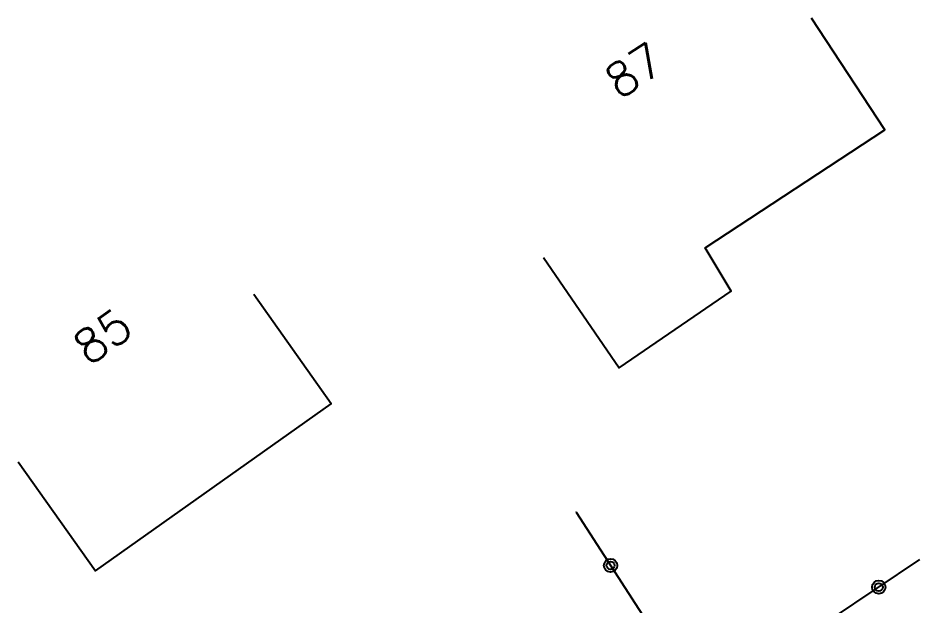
# Model space of a CAD drawing. Header units: millimetres. Extents: x 257000 to 258000, y 143999 to 144912.
# Drawn here: x 257751.29 to 257784.99, y 144134.22 to 144156.2 of the extents above; entities that cross this region are included whole.
import ezdxf
from ezdxf.enums import TextEntityAlignment as Align

# ---------------------------------------------------------------- set-up
doc = ezdxf.new("R2010")
doc.units = ezdxf.units.MM
doc.layers.get('0').update_dxf_attribs({"linetype": 'CONTINUOUS'})
for name, color, linetype in [('W0100', 7, 'CONTINUOUS'), ('W0322', 7, 'CONTINUOUS'), ('W0991', 7, 'CONTINUOUS')]:
    doc.layers.add(name, color=color, linetype=linetype)
doc.styles.get("Standard").update_dxf_attribs({"font": 'romans.shx', "width": 0.85})

# ---------------------------------------------------------------- blocks, each defined once
blk = doc.blocks.new('t322o')
at = {"color": 0, "linetype": 'Continuous'}
for radius in [0.25, 0.15]:
    blk.add_circle((0, 0), radius, dxfattribs=at)

msp = doc.modelspace()

# ---------------------------------------------------------------- linework, layer by layer
at = {"layer": 'W0100'}
for points in [[(257770.924, 144147.241), (257773.751, 144143.117), (257777.939, 144145.988), (257776.962, 144147.61), (257783.684, 144152.017), (257780.942, 144156.198), (257780.942, 144156.198), (257780.942, 144156.198), (257780.942, 144156.198), (257780.942, 144156.198), (257780.942, 144156.198), (257780.942, 144156.198), (257780.942, 144156.198), (257780.942, 144156.198), (257780.942, 144156.198), (257780.942, 144156.198), (257780.942, 144156.198), (257780.942, 144156.198), (257780.942, 144156.198), (257780.942, 144156.198), (257780.942, 144156.198), (257780.942, 144156.198), (257780.942, 144156.198), (257780.942, 144156.198), (257780.942, 144156.198), (257780.942, 144156.198), (257780.942, 144156.198), (257780.942, 144156.198), (257780.942, 144156.198), (257780.942, 144156.198), (257780.942, 144156.198), (257780.942, 144156.198), (257780.942, 144156.198), (257780.942, 144156.198), (257780.942, 144156.198), (257780.942, 144156.198), (257780.942, 144156.198), (257780.942, 144156.198), (257780.942, 144156.198), (257780.942, 144156.198), (257780.942, 144156.198), (257780.942, 144156.198), (257780.942, 144156.198), (257780.942, 144156.198), (257780.942, 144156.198), (257780.942, 144156.198), (257780.942, 144156.198), (257780.942, 144156.198), (257780.942, 144156.198), (257780.942, 144156.198), (257780.942, 144156.198), (257780.942, 144156.198), (257780.942, 144156.198), (257780.942, 144156.198), (257780.942, 144156.198), (257780.942, 144156.198), (257780.942, 144156.198), (257780.942, 144156.198), (257780.942, 144156.198), (257780.942, 144156.198), (257780.942, 144156.198), (257780.942, 144156.198), (257780.942, 144156.198), (257780.942, 144156.198), (257780.942, 144156.198), (257780.942, 144156.198), (257780.942, 144156.198), (257780.942, 144156.198), (257780.942, 144156.198), (257780.942, 144156.198), (257780.942, 144156.198), (257780.942, 144156.198), (257780.942, 144156.198), (257780.942, 144156.198), (257780.942, 144156.198), (257780.942, 144156.198), (257780.942, 144156.198), (257780.942, 144156.198), (257780.942, 144156.198), (257780.942, 144156.198), (257780.942, 144156.198), (257780.942, 144156.198), (257780.942, 144156.198), (257780.942, 144156.198), (257780.942, 144156.198), (257780.942, 144156.198), (257780.942, 144156.198), (257780.942, 144156.198), (257780.942, 144156.198), (257780.942, 144156.198), (257780.942, 144156.198), (257780.942, 144156.198), (257780.942, 144156.198), (257780.942, 144156.198), (257780.942, 144156.198), (257780.942, 144156.198), (257780.942, 144156.198), (257780.942, 144156.198), (257780.942, 144156.198), (257780.942, 144156.198), (257780.942, 144156.198), (257780.942, 144156.198), (257780.942, 144156.198), (257780.942, 144156.198), (257780.942, 144156.198), (257780.942, 144156.198), (257780.942, 144156.198), (257780.942, 144156.198), (257780.942, 144156.198), (257780.942, 144156.198), (257780.942, 144156.198), (257780.942, 144156.198), (257780.942, 144156.198), (257780.942, 144156.198), (257780.942, 144156.198), (257780.942, 144156.198), (257780.942, 144156.198), (257780.942, 144156.198), (257780.942, 144156.198), (257780.942, 144156.198)], [(257751.294, 144139.614), (257754.185, 144135.535), (257762.993, 144141.778), (257760.102, 144145.858), (257760.102, 144145.858), (257760.102, 144145.858), (257760.102, 144145.858), (257760.102, 144145.858), (257760.102, 144145.858), (257760.102, 144145.858), (257760.102, 144145.858), (257760.102, 144145.858), (257760.102, 144145.858), (257760.102, 144145.858), (257760.102, 144145.858), (257760.102, 144145.858), (257760.102, 144145.858), (257760.102, 144145.858), (257760.102, 144145.858), (257760.102, 144145.858), (257760.102, 144145.858), (257760.102, 144145.858), (257760.102, 144145.858), (257760.102, 144145.858), (257760.102, 144145.858), (257760.102, 144145.858), (257760.102, 144145.858), (257760.102, 144145.858), (257760.102, 144145.858), (257760.102, 144145.858), (257760.102, 144145.858), (257760.102, 144145.858), (257760.102, 144145.858), (257760.102, 144145.858), (257760.102, 144145.858), (257760.102, 144145.858), (257760.102, 144145.858), (257760.102, 144145.858), (257760.102, 144145.858), (257760.102, 144145.858), (257760.102, 144145.858), (257760.102, 144145.858), (257760.102, 144145.858), (257760.102, 144145.858), (257760.102, 144145.858), (257760.102, 144145.858), (257760.102, 144145.858), (257760.102, 144145.858), (257760.102, 144145.858), (257760.102, 144145.858), (257760.102, 144145.858), (257760.102, 144145.858), (257760.102, 144145.858), (257760.102, 144145.858), (257760.102, 144145.858), (257760.102, 144145.858), (257760.102, 144145.858), (257760.102, 144145.858), (257760.102, 144145.858), (257760.102, 144145.858), (257760.102, 144145.858), (257760.102, 144145.858), (257760.102, 144145.858), (257760.102, 144145.858), (257760.102, 144145.858), (257760.102, 144145.858), (257760.102, 144145.858), (257760.102, 144145.858), (257760.102, 144145.858), (257760.102, 144145.858), (257760.102, 144145.858), (257760.102, 144145.858), (257760.102, 144145.858), (257760.102, 144145.858), (257760.102, 144145.858), (257760.102, 144145.858), (257760.102, 144145.858), (257760.102, 144145.858), (257760.102, 144145.858), (257760.102, 144145.858), (257760.102, 144145.858), (257760.102, 144145.858), (257760.102, 144145.858), (257760.102, 144145.858), (257760.102, 144145.858), (257760.102, 144145.858), (257760.102, 144145.858), (257760.102, 144145.858), (257760.102, 144145.858), (257760.102, 144145.858), (257760.102, 144145.858), (257760.102, 144145.858), (257760.102, 144145.858), (257760.102, 144145.858), (257760.102, 144145.858), (257760.102, 144145.858), (257760.102, 144145.858), (257760.102, 144145.858), (257760.102, 144145.858), (257760.102, 144145.858), (257760.102, 144145.858), (257760.102, 144145.858), (257760.102, 144145.858), (257760.102, 144145.858), (257760.102, 144145.858), (257760.102, 144145.858), (257760.102, 144145.858), (257760.102, 144145.858), (257760.102, 144145.858), (257760.102, 144145.858), (257760.102, 144145.858), (257760.102, 144145.858), (257760.102, 144145.858), (257760.102, 144145.858), (257760.102, 144145.858), (257760.102, 144145.858), (257760.102, 144145.858), (257760.102, 144145.858), (257760.102, 144145.858), (257760.102, 144145.858)]]:
    msp.add_lwpolyline(points, dxfattribs=at)
at = {"layer": 'W0322'}
for points in [[(257772.144, 144137.734), (257772.144, 144137.734), (257772.144, 144137.734), (257772.144, 144137.734), (257772.144, 144137.734), (257772.144, 144137.734), (257772.144, 144137.734), (257772.144, 144137.734), (257772.144, 144137.734), (257772.144, 144137.734), (257772.144, 144137.734), (257772.144, 144137.734), (257772.144, 144137.734), (257772.144, 144137.734), (257772.144, 144137.734), (257772.144, 144137.734), (257772.144, 144137.734), (257772.144, 144137.734), (257772.144, 144137.734), (257772.144, 144137.734), (257772.144, 144137.734), (257772.144, 144137.734), (257772.144, 144137.734), (257772.144, 144137.734), (257772.144, 144137.734), (257772.144, 144137.734), (257772.144, 144137.734), (257772.144, 144137.734), (257772.144, 144137.734), (257772.144, 144137.734), (257772.144, 144137.734), (257772.144, 144137.734), (257772.144, 144137.734), (257772.144, 144137.734), (257772.144, 144137.734), (257772.144, 144137.734), (257772.144, 144137.734), (257772.144, 144137.734), (257772.144, 144137.734), (257772.144, 144137.734), (257772.144, 144137.734), (257772.144, 144137.734), (257772.144, 144137.734), (257772.144, 144137.734), (257772.144, 144137.734), (257772.144, 144137.734), (257772.144, 144137.734), (257772.144, 144137.734), (257772.144, 144137.734), (257772.144, 144137.734), (257772.144, 144137.734), (257772.144, 144137.734), (257772.144, 144137.734), (257772.144, 144137.734), (257772.144, 144137.734), (257772.144, 144137.734), (257772.144, 144137.734), (257772.144, 144137.734), (257772.144, 144137.734), (257772.144, 144137.734), (257772.144, 144137.734), (257772.144, 144137.734), (257772.144, 144137.734), (257772.144, 144137.734), (257772.144, 144137.734), (257772.144, 144137.734), (257772.144, 144137.734), (257772.144, 144137.734), (257772.144, 144137.734), (257772.144, 144137.734), (257772.144, 144137.734), (257772.144, 144137.734), (257772.144, 144137.734), (257772.144, 144137.734), (257772.144, 144137.734), (257772.144, 144137.734), (257772.144, 144137.734), (257772.144, 144137.734), (257772.144, 144137.734), (257772.144, 144137.734), (257772.144, 144137.734), (257772.144, 144137.734), (257772.144, 144137.734), (257772.144, 144137.734), (257772.144, 144137.734), (257772.144, 144137.734), (257772.144, 144137.734), (257772.144, 144137.734), (257772.144, 144137.734), (257772.144, 144137.734), (257772.144, 144137.734), (257772.144, 144137.734), (257772.144, 144137.734), (257772.144, 144137.734), (257772.144, 144137.734), (257772.144, 144137.734), (257772.144, 144137.734), (257772.144, 144137.734), (257772.144, 144137.734), (257772.144, 144137.734), (257772.144, 144137.734)], [(257772.144, 144137.734), (257772.144, 144137.734), (257772.144, 144137.734), (257772.144, 144137.734), (257772.144, 144137.734), (257772.144, 144137.734), (257772.144, 144137.734), (257772.144, 144137.734), (257772.144, 144137.734), (257772.144, 144137.734), (257772.144, 144137.734), (257772.144, 144137.734), (257772.144, 144137.734), (257772.144, 144137.734), (257772.144, 144137.734), (257772.144, 144137.734), (257772.144, 144137.734), (257772.144, 144137.734), (257776.824, 144130.471), (257784.991, 144135.96)]]:
    msp.add_lwpolyline(points, dxfattribs=at)

# ---------------------------------------------------------------- block references
for p, rotation in [((257773.43, 144135.738), 302.796207123346), ((257783.451, 144134.925), 33.90495926852995)]:
    msp.add_blockref('t322o', p, dxfattribs=dict(at, rotation=rotation))

# ---------------------------------------------------------------- texts
at = {"layer": 'W0991'}
for s, rotation, p in [('87', 33.2523, (257774.313, 144154.244)), ('85', 35.3285, (257754.453, 144144.305))]:
    msp.add_text(s, height=1.25, rotation=rotation, dxfattribs=at).set_placement(p, align=Align.MIDDLE)

doc.saveas('drawing.dxf')
